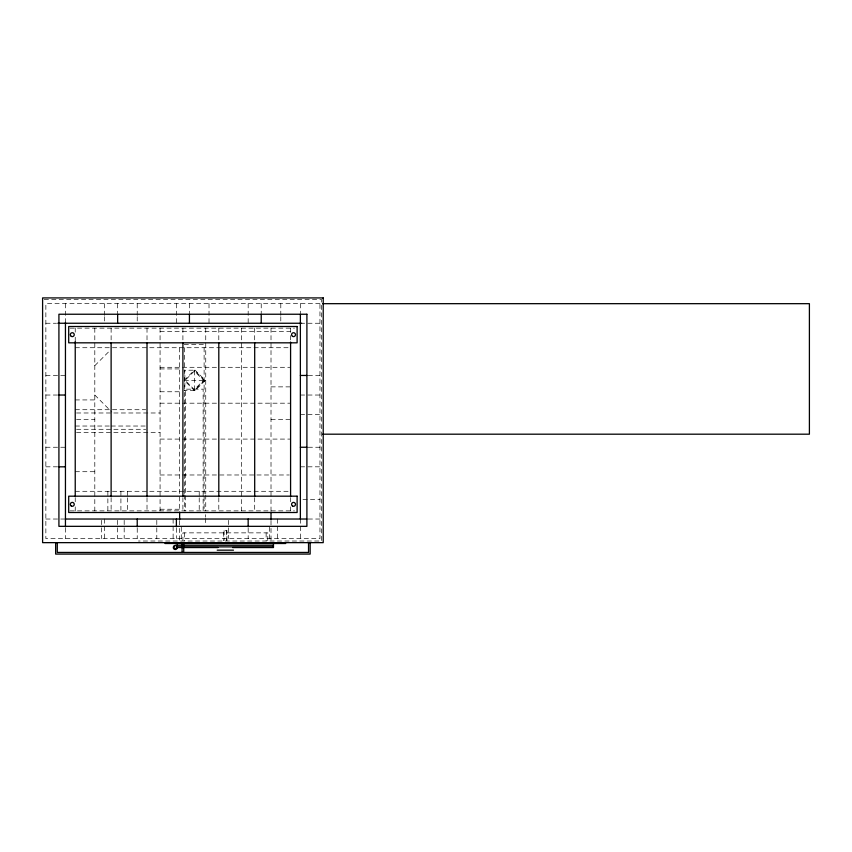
<?xml version="1.0" encoding="UTF-8"?>
<svg xmlns="http://www.w3.org/2000/svg" width="852" height="852" viewBox="0 0 852 852"><rect width="100%" height="100%" fill="white"/><g stroke="black" fill="none" stroke-linecap="round" stroke-linejoin="round"><path stroke-width="0.64" stroke-dasharray="4.26 3.19" d="M94.806 365.668L110.057 350.417M195.129 390.504L194.331 390.504L184.181 380.354L194.331 370.194L195.129 370.194L205.289 380.354L195.129 390.504L184.064 390.557L184.873 390.557L184.873 370.237L184.064 370.237L195.129 370.194M44.229 299.563L321.587 299.563L321.587 541.02L138.45 541.02M45.859 323.249L56.498 323.249M300.373 323.249L319.958 323.249M70.034 328.148L294.451 328.148M160.07 331.407L290.585 331.407M184.181 344.464L205.747 344.464M75.232 347.722L290.585 347.722M160.07 367.297L219.39 367.297M220.711 367.297L290.585 367.297M160.07 368.927L179.644 368.927M193.968 370.567L194.693 370.567M45.859 375.455L65.444 375.455M308.211 375.455L319.958 375.455M184.181 380.354L205.289 380.354M271.011 386.872L290.585 386.872M193.968 390.141L194.693 390.141M160.07 391.771L179.644 391.771M45.859 395.03L57.606 395.03M300.373 395.03L319.958 395.03M75.232 399.929L94.806 399.929M160.07 403.188L219.39 403.188M220.711 403.188L290.585 403.188M75.232 409.716L145.681 409.716M76.531 412.986L160.07 412.986M300.373 414.615L319.958 414.615M76.531 419.503L94.806 419.503M271.011 419.503L290.585 419.503M75.232 426.032L109.791 426.032M111.122 426.032L145.681 426.032M76.563 429.291L145.681 429.291M76.531 432.56L160.07 432.56M160.07 439.089L219.39 439.089M220.711 439.089L290.585 439.089M45.859 447.247L65.444 447.247M308.211 447.247L319.958 447.247M45.859 466.821L57.606 466.821M300.373 466.821L319.958 466.821M75.232 471.71L94.806 471.71M160.07 474.979L289.265 474.979M75.232 491.295L290.585 491.295M302.982 499.453L319.958 499.453M160.07 509.24L179.644 509.24M70.034 510.87L294.451 510.87M45.859 519.028L65.444 519.028M308.211 519.028L319.958 519.028M94.806 395.03L111.857 412.08M300.373 303.674L300.373 312.972M300.373 519.028L300.373 538.602M290.585 328.148L290.585 341.386M290.585 497.579L290.585 501.732M290.585 506.887L290.585 510.87M280.798 303.674L280.798 315.421M280.798 316.72L280.798 323.249M277.539 519.028L277.539 538.602M271.011 328.148L271.011 510.87M271.011 520.657L271.011 525.556M271.011 528.41L271.011 540.647M269.381 527.186L269.381 540.988M267.762 540.69L267.762 532.862L182.924 532.862L182.924 540.69M266.133 532.862L266.133 540.69M261.223 303.674L261.223 312.812M254.695 328.148L254.695 341.386M254.695 497.632L254.695 510.87M248.166 303.674L248.166 323.249M248.166 528.165L248.166 538.602M241.638 328.148L241.638 510.87M228.592 520.338L228.592 538.602M226.962 540.615L226.962 530.583L223.714 530.583L223.714 540.615M226.589 530.583L226.589 540.615M224.087 530.583L224.087 540.615M218.804 328.148L218.804 341.386M218.804 497.632L218.804 510.87M209.017 303.674L209.017 323.249M205.747 328.148L205.747 493.702M205.747 494.98L205.747 510.87M205.524 514.64L205.524 517.143M205.524 518.399L205.524 524.672M204.118 347.722L204.118 510.87M203.138 510.87L203.138 389.162L185.523 389.162L185.523 510.87M199.219 491.295L199.219 496.514M199.219 497.824L199.219 510.87M189.432 303.674L189.432 312.812M184.543 347.722L184.543 493.627M184.543 494.937L184.543 510.87M184.554 532.862L184.554 540.69M182.903 328.148L182.903 341.386M182.903 497.632L182.903 510.87M181.274 527.186L181.274 543.501M179.644 347.722L179.644 510.87M179.644 520.657L179.644 525.556M179.644 528.41L179.644 541.872M176.385 303.674L176.385 323.249M176.385 528.165L176.385 538.602M173.116 519.028L173.116 538.602M160.07 328.148L160.07 510.87M156.8 520.338L156.8 538.602M147.013 328.148L147.013 341.386M147.013 497.632L147.013 510.87M137.225 303.674L137.225 315.421M137.225 316.72L137.225 323.249M137.225 528.165L137.225 538.602M127.438 491.295L127.438 496.514M127.438 497.824L127.438 510.87M124.179 520.338L124.179 538.602M120.909 491.295L120.909 510.87M117.651 303.674L117.651 312.812M117.651 520.338L117.651 538.602M111.122 328.148L111.122 341.386M111.122 497.632L111.122 510.87M107.863 491.295L107.863 510.87M104.594 303.674L104.594 315.421M104.594 316.72L104.594 323.249M104.594 519.028L104.594 538.602M101.335 520.338L101.335 538.602M94.806 328.148L94.806 510.87M75.232 328.148L75.232 332.131M75.232 337.275L75.232 341.439M75.232 497.632L75.232 501.732M75.232 506.897L75.232 510.87M65.444 303.674L65.444 323.249M65.444 527.974L65.444 538.602M194.331 371.121L185.097 380.354L194.331 389.577L203.553 380.354L194.331 371.121M204.48 380.354L194.331 390.504L194.331 370.194L204.48 380.354M319.958 303.674L45.859 303.674L45.859 538.602L319.958 538.602L319.958 303.674"/><path stroke-width="1.28" d="M322.61 303.674L809.4 303.674L809.4 434.19L322.61 434.19M57.829 323.249L301.683 323.249M300.373 375.455L306.901 375.455M58.916 395.03L65.444 395.03M300.373 447.247L306.901 447.247M58.916 466.821L65.444 466.821M65.444 519.028L306.901 519.028M164.958 543.501L285.697 543.501M177.216 545.259L273.471 545.259M177.216 546.888A1.629 1.629 0 0 0 174.766 545.482A1.629 1.629 0 0 0 174.766 548.305A1.629 1.629 0 0 0 177.216 546.888L273.471 546.888M176.95 546.569A1.96 1.96 0 0 0 173.755 546.292A1.96 1.96 0 0 0 174.585 549.391A1.96 1.96 0 0 0 177.216 547.548L218.091 547.548M232.596 547.548L273.471 547.548L273.471 542.649M217.217 550.158L233.469 550.158M182.903 552.437L57.286 552.437L57.286 542.649M310.16 542.649L310.16 554.077L55.657 554.077L55.657 542.649M308.53 542.649L308.53 552.437L183.723 552.437L183.723 542.649M300.373 314.111L300.373 519.028M290.585 342.046L290.585 496.514M271.011 512.095L271.011 519.656M261.223 314.111L261.223 323.249M254.695 342.706L254.695 496.301M248.166 519.028L248.166 526.856M218.804 342.706L218.804 496.301M189.432 314.111L189.432 323.249M182.903 342.706L182.903 496.301M182.094 542.649L182.094 552.437M179.644 512.095L179.644 519.656M177.216 542.649L177.216 547.548M176.385 519.028L176.385 526.856M147.013 342.706L147.013 496.301M137.225 519.028L137.225 526.856M117.651 314.111L117.651 323.249M111.122 342.706L111.122 496.301M75.232 341.439L75.232 496.514M65.444 322.28L65.444 526.856M323.217 297.923L42.6 297.923L42.6 542.649L323.217 542.649L323.217 297.923M306.901 314.239L58.916 314.239L58.916 526.334L306.901 526.334L306.901 314.239M297.114 326.508L68.703 326.508L68.703 342.823L297.114 342.823L297.114 326.508M297.114 496.183L68.703 496.183L68.703 512.499L297.114 512.499L297.114 496.183M292.545 506.035A1.96 1.96 0 0 0 295.484 504.341A1.96 1.96 0 0 0 292.545 502.648A1.96 1.96 0 0 0 292.545 506.035M71.312 506.035A1.96 1.96 0 0 0 74.252 504.341A1.96 1.96 0 0 0 71.312 502.648A1.96 1.96 0 0 0 71.312 506.035M292.545 336.37A1.96 1.96 0 0 0 295.484 334.666A1.96 1.96 0 0 0 292.545 332.972A1.96 1.96 0 0 0 292.545 336.37M71.312 336.37A1.96 1.96 0 0 0 74.252 334.666A1.96 1.96 0 0 0 71.312 332.972A1.96 1.96 0 0 0 71.312 336.37"/></g></svg>
